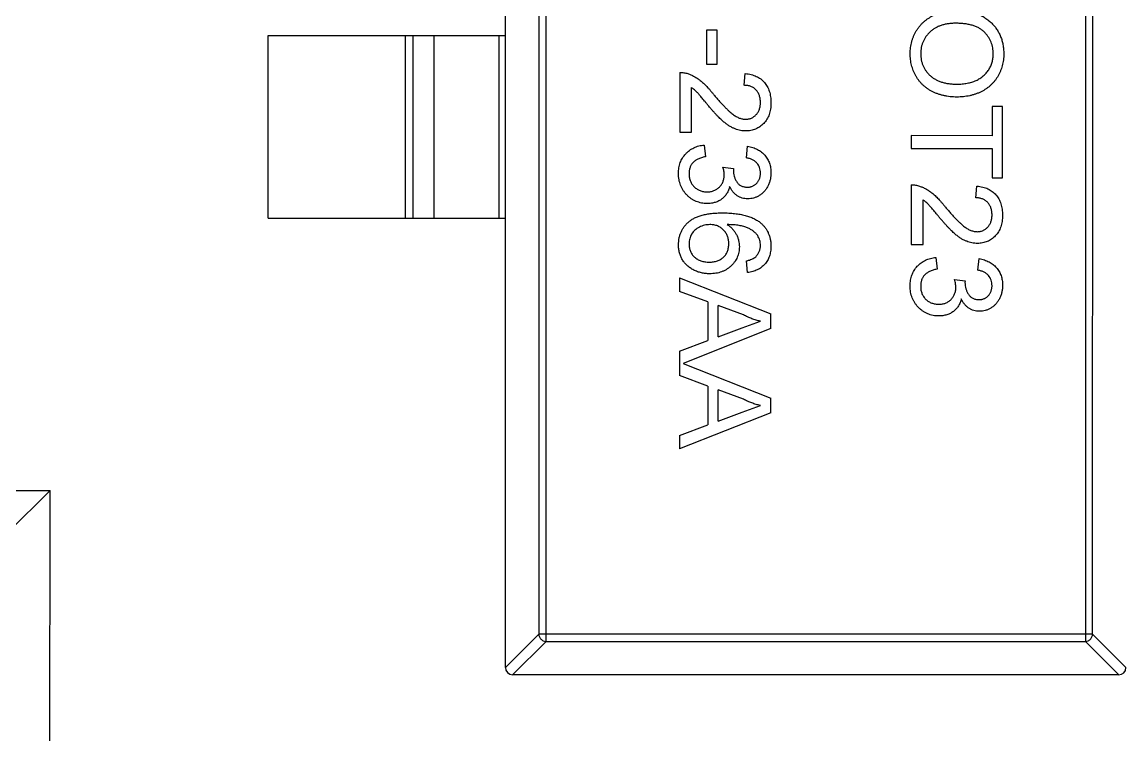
# Model space of a CAD drawing. Header units: millimetres. Extents: x 453.6 to 545.9, y 214.7 to 294.3.
# Drawn here: x 487.681 to 490.705, y 265.032 to 266.984 of the extents above; entities that cross this region are included whole.
import ezdxf

# ---------------------------------------------------------------- set-up
doc = ezdxf.new("R2010")
doc.units = ezdxf.units.MM
doc.header["$LTSCALE"] = 30.734
doc.layers.get('0').update_dxf_attribs({"linetype": 'CONTINUOUS'})

msp = doc.modelspace()

# ---------------------------------------------------------------- linework, layer by layer
at = {"linetype": 'Continuous'}
for p, q in [((489.0052, 265.2169), (489.0057, 268.1769)), ((489.1164, 265.2883), (489.1168, 268.1055)), ((490.5946, 268.1052), (490.5941, 265.2881)), ((489.0971, 268.0858), (489.0967, 265.308)), ((490.6138, 265.3078), (490.6143, 268.0855)), ((489.5565, 266.9612), (489.5564, 266.8683)), ((489.5853, 266.9612), (489.5565, 266.9612)), ((489.5853, 266.8683), (489.5853, 266.9612)), ((488.3554, 266.4471), (488.3555, 266.9471)), ((488.3555, 266.9471), (489.0055, 266.9469)), ((488.7316, 266.447), (488.7317, 266.947)), ((488.7515, 266.947), (488.7514, 266.447)), ((488.8095, 266.947), (488.8094, 266.447)), ((488.9877, 266.4469), (488.9877, 266.9469)), ((489.5564, 266.8683), (489.5853, 266.8683)), ((489.4827, 266.8459), (489.4827, 266.6824)), ((489.659, 266.8106), (489.6622, 266.8426)), ((489.5147, 266.6824), (489.5148, 266.8047)), ((490.3385, 266.7528), (490.3385, 266.6726)), ((490.3673, 266.7528), (490.3385, 266.7528)), ((490.3673, 266.5573), (490.3673, 266.7528)), ((489.4827, 266.6824), (489.5147, 266.6824)), ((489.55, 266.6471), (489.5532, 266.6151)), ((490.1173, 266.6727), (490.1173, 266.6374)), ((490.3385, 266.6726), (490.1173, 266.6727)), ((489.6654, 266.6119), (489.6686, 266.6439)), ((490.1173, 266.6374), (490.3385, 266.6374)), ((490.3385, 266.6374), (490.3384, 266.5573)), ((489.6013, 266.5865), (489.6301, 266.5832)), ((489.6301, 266.5832), (489.6298, 266.5786)), ((490.3384, 266.5573), (490.3673, 266.5573)), ((490.1173, 266.5381), (490.1173, 266.3746)), ((490.2936, 266.5028), (490.2968, 266.5348)), ((490.1493, 266.3746), (490.1493, 266.4969)), ((488.3554, 266.4471), (489.0054, 266.4469)), ((490.1173, 266.3746), (490.1493, 266.3746)), ((489.6685, 266.2978), (489.6653, 266.3298)), ((490.1846, 266.3393), (490.1878, 266.3073)), ((490.2999, 266.3041), (490.3031, 266.3361)), ((489.4826, 266.2839), (489.4826, 266.2465)), ((489.4826, 266.2839), (489.7326, 266.1846)), ((490.2358, 266.2787), (490.2647, 266.2754)), ((490.2647, 266.2754), (490.2643, 266.2708)), ((489.5595, 266.2181), (489.4826, 266.2465)), ((489.5595, 266.2181), (489.5595, 266.1115)), ((489.5884, 266.1221), (489.5884, 266.2074)), ((489.6576, 266.1818), (489.5884, 266.2074)), ((489.6541, 266.1464), (489.7038, 266.1647)), ((489.7326, 266.1449), (489.7326, 266.1846)), ((489.7326, 266.1449), (489.492, 266.0494)), ((489.5884, 266.1221), (489.6541, 266.1464)), ((489.4826, 266.0831), (489.5595, 266.1115)), ((489.4826, 266.0831), (489.4826, 266.0157)), ((489.492, 266.0494), (489.7326, 265.9539)), ((489.5595, 265.9873), (489.4826, 266.0157)), ((489.5595, 265.9873), (489.5595, 265.8807)), ((489.5883, 265.8913), (489.5883, 265.9767)), ((489.6575, 265.9511), (489.5883, 265.9767)), ((489.7326, 265.9141), (489.7326, 265.9539)), ((489.654, 265.9156), (489.7037, 265.934)), ((489.7326, 265.9141), (489.4825, 265.8149)), ((489.5883, 265.8913), (489.654, 265.9156)), ((489.4825, 265.8523), (489.5595, 265.8807)), ((489.4825, 265.8523), (489.4825, 265.8149)), ((486.0576, 265.702), (487.7576, 265.7017)), ((487.6421, 265.5863), (487.7576, 265.7017)), ((487.7571, 263.0017), (487.7576, 265.7017)), ((489.0052, 265.2166), (489.0967, 265.308)), ((489.1164, 265.2883), (489.0249, 265.1969)), ((490.6138, 265.3078), (489.0967, 265.308)), ((489.1164, 265.2883), (490.5941, 265.2881)), ((490.6855, 265.1967), (490.5941, 265.2881)), ((490.6138, 265.3078), (490.7052, 265.2163)), ((490.6852, 265.1967), (489.0252, 265.1969))]:
    msp.add_line(p, q, dxfattribs=at)
for centre, start, end in [((489.0252, 265.2169), 179.99, 269.99), ((490.6852, 265.2167), 269.99, 359.99)]:
    msp.add_arc(centre, 0.02, start, end, dxfattribs=at)
for points, knots in [([(490.1141, 266.897), (490.1142, 266.8999), (490.1143, 266.9056), (490.1151, 266.914), (490.1164, 266.9222), (490.1182, 266.9302), (490.1207, 266.9379), (490.1236, 266.9454), (490.127, 266.9527), (490.1309, 266.9597), (490.1353, 266.9663), (490.1402, 266.9726), (490.1454, 266.9785), (490.151, 266.9839), (490.1569, 266.989), (490.1633, 266.9935), (490.1701, 266.9977), (490.1772, 267.0015), (490.1845, 267.0048), (490.192, 267.0077), (490.1996, 267.0101), (490.2073, 267.0121), (490.2151, 267.0137), (490.223, 267.0148), (490.231, 267.0155), (490.2364, 267.0156), (490.2391, 267.0156)], [0, 0, 0, 0, 0.044697, 0.088534, 0.131409, 0.173814, 0.215715, 0.257247, 0.298848, 0.340604, 0.382029, 0.42297, 0.463632, 0.504048, 0.544591, 0.584964, 0.626265, 0.667979, 0.709943, 0.751382, 0.792619, 0.833948, 0.875008, 0.916446, 0.957907, 1, 1, 1, 1]), ([(490.2391, 267.0156), (490.2441, 267.0155), (490.2538, 267.0154), (490.2681, 267.0138), (490.2814, 267.0112), (490.294, 267.0075), (490.3057, 267.0029), (490.3166, 266.9972), (490.3266, 266.9904), (490.3358, 266.9826), (490.3439, 266.974), (490.3511, 266.9648), (490.3571, 266.955), (490.3621, 266.9445), (490.3659, 266.9334), (490.3685, 266.9218), (490.3703, 266.9095), (490.3705, 266.9011), (490.3705, 266.8969)], [0, 0, 0, 0, 0.075226, 0.146575, 0.2145, 0.27953, 0.342403, 0.403496, 0.463762, 0.523864, 0.583252, 0.641302, 0.698898, 0.756295, 0.814628, 0.874325, 0.935783, 1, 1, 1, 1]), ([(490.2387, 266.9804), (490.235, 266.9803), (490.228, 266.9802), (490.2177, 266.979), (490.2081, 266.9772), (490.1989, 266.9746), (490.1904, 266.9713), (490.1825, 266.9672), (490.1752, 266.9624), (490.1685, 266.9568), (490.1625, 266.9507), (490.1573, 266.9442), (490.1529, 266.9373), (490.1493, 266.93), (490.1464, 266.9223), (490.1444, 266.9143), (490.1432, 266.9059), (490.1431, 266.9001), (490.143, 266.8972)], [0, 0, 0, 0, 0.075964, 0.148125, 0.217201, 0.2833, 0.347202, 0.4093, 0.470426, 0.531588, 0.591739, 0.650258, 0.707303, 0.764208, 0.821148, 0.879119, 0.938423, 1, 1, 1, 1]), ([(490.3417, 266.8967), (490.3416, 266.8995), (490.3415, 266.905), (490.3403, 266.9132), (490.3385, 266.921), (490.3359, 266.9286), (490.3326, 266.9359), (490.3284, 266.9428), (490.3236, 266.9495), (490.318, 266.9558), (490.3116, 266.9617), (490.3041, 266.9667), (490.2956, 266.9709), (490.2861, 266.9744), (490.2756, 266.9771), (490.2642, 266.979), (490.2517, 266.9801), (490.2431, 266.9803), (490.2387, 266.9804)], [0, 0, 0, 0, 0.055943, 0.110382, 0.164048, 0.216759, 0.269601, 0.323009, 0.377581, 0.433449, 0.490922, 0.550625, 0.613117, 0.679861, 0.751358, 0.828261, 0.910795, 1, 1, 1, 1]), ([(490.2419, 266.7784), (490.2388, 266.7785), (490.2327, 266.7786), (490.2236, 266.7793), (490.2148, 266.7805), (490.2062, 266.7821), (490.1979, 266.7843), (490.1898, 266.7869), (490.182, 266.79), (490.1745, 266.7936), (490.1673, 266.7976), (490.1605, 266.802), (490.1542, 266.8068), (490.1483, 266.812), (490.1428, 266.8176), (490.1379, 266.8236), (490.1333, 266.83), (490.1293, 266.8368), (490.1258, 266.8438), (490.1227, 266.851), (490.12, 266.8584), (490.1178, 266.8658), (490.1162, 266.8734), (490.115, 266.8812), (490.1143, 266.8891), (490.1142, 266.8944), (490.1141, 266.897)], [0, 0, 0, 0, 0.04756, 0.093962, 0.139112, 0.183626, 0.227457, 0.270703, 0.313611, 0.35626, 0.398366, 0.439557, 0.480045, 0.519888, 0.559658, 0.599421, 0.639208, 0.679668, 0.72002, 0.759859, 0.79956, 0.839199, 0.878956, 0.918794, 0.959083, 1, 1, 1, 1]), ([(490.143, 266.8972), (490.1431, 266.8942), (490.1432, 266.8884), (490.1444, 266.8798), (490.1465, 266.8717), (490.1493, 266.8639), (490.153, 266.8566), (490.1574, 266.8497), (490.1627, 266.8432), (490.1687, 266.8371), (490.1756, 266.8316), (490.1831, 266.8267), (490.1913, 266.8228), (490.2001, 266.8193), (490.2097, 266.8168), (490.22, 266.815), (490.2309, 266.8139), (490.2383, 266.8138), (490.2422, 266.8137)], [0, 0, 0, 0, 0.061055, 0.119545, 0.176806, 0.232956, 0.288583, 0.344667, 0.401662, 0.46054, 0.520477, 0.581213, 0.643431, 0.707961, 0.775371, 0.846414, 0.921152, 1, 1, 1, 1]), ([(490.3705, 266.8969), (490.3705, 266.894), (490.3704, 266.8884), (490.3697, 266.8801), (490.3683, 266.8721), (490.3665, 266.8642), (490.3642, 266.8566), (490.3614, 266.8491), (490.358, 266.8419), (490.3542, 266.8349), (490.3499, 266.8282), (490.3452, 266.8219), (490.34, 266.8161), (490.3346, 266.8105), (490.3286, 266.8055), (490.3223, 266.8008), (490.3155, 266.7966), (490.3084, 266.7928), (490.301, 266.7894), (490.2932, 266.7865), (490.2853, 266.784), (490.2771, 266.7819), (490.2686, 266.7804), (490.2599, 266.7792), (490.251, 266.7786), (490.245, 266.7785), (490.2419, 266.7784)], [0, 0, 0, 0, 0.043099, 0.085587, 0.126908, 0.167967, 0.20845, 0.249025, 0.289281, 0.33001, 0.370598, 0.410466, 0.450033, 0.489688, 0.529116, 0.569037, 0.609703, 0.650759, 0.692509, 0.734219, 0.776707, 0.819552, 0.863351, 0.907839, 0.953334, 1, 1, 1, 1]), ([(490.2422, 266.8137), (490.2447, 266.8137), (490.2495, 266.8138), (490.2566, 266.8143), (490.2636, 266.815), (490.2703, 266.8161), (490.2767, 266.8176), (490.2829, 266.8193), (490.2889, 266.8213), (490.2946, 266.8237), (490.3001, 266.8263), (490.3052, 266.8293), (490.31, 266.8325), (490.3146, 266.836), (490.3187, 266.8399), (490.3226, 266.844), (490.3261, 266.8485), (490.3294, 266.8531), (490.3323, 266.858), (490.3348, 266.8631), (490.337, 266.8683), (490.3387, 266.8737), (490.34, 266.8792), (490.341, 266.8849), (490.3416, 266.8907), (490.3417, 266.8947), (490.3417, 266.8967)], [0, 0, 0, 0, 0.050852, 0.099752, 0.147438, 0.194086, 0.239171, 0.28334, 0.326577, 0.368936, 0.410572, 0.451051, 0.490877, 0.530044, 0.568937, 0.607578, 0.64642, 0.685679, 0.724799, 0.763513, 0.802173, 0.84074, 0.879649, 0.919071, 0.959098, 1, 1, 1, 1]), ([(489.4827, 266.8459), (489.4846, 266.8459), (489.4884, 266.8459), (489.4941, 266.8452), (489.4996, 266.8442), (489.5032, 266.8431), (489.505, 266.8425)], [0, 0, 0, 0, 0.252643, 0.50444, 0.750407, 1, 1, 1, 1]), ([(489.505, 266.8425), (489.5079, 266.8415), (489.5138, 266.8393), (489.5225, 266.8349), (489.531, 266.8298), (489.538, 266.8248), (489.5435, 266.8202), (489.5479, 266.8163), (489.5523, 266.8121), (489.5569, 266.8074), (489.5616, 266.8023), (489.5664, 266.7969), (489.5713, 266.791), (489.5745, 266.787), (489.5762, 266.7849)], [0, 0, 0, 0, 0.100388, 0.204407, 0.310686, 0.422157, 0.480685, 0.543238, 0.6095, 0.679555, 0.753841, 0.831641, 0.913813, 1, 1, 1, 1]), ([(489.6622, 266.8426), (489.665, 266.8423), (489.6704, 266.8417), (489.6783, 266.8401), (489.6856, 266.8378), (489.6925, 266.8352), (489.6988, 266.8318), (489.7047, 266.828), (489.7099, 266.8236), (489.7148, 266.8187), (489.719, 266.8132), (489.7227, 266.8073), (489.7258, 266.8009), (489.7283, 266.7941), (489.7303, 266.7868), (489.7317, 266.7791), (489.7325, 266.7709), (489.7326, 266.7654), (489.7327, 266.7625)], [0, 0, 0, 0, 0.070675, 0.137493, 0.201473, 0.262869, 0.32255, 0.380737, 0.43822, 0.495487, 0.553484, 0.611346, 0.670644, 0.731587, 0.794183, 0.859445, 0.928208, 1, 1, 1, 1]), ([(489.5611, 266.755), (489.5593, 266.7572), (489.5559, 266.7613), (489.551, 266.7673), (489.5465, 266.7726), (489.5425, 266.7774), (489.5389, 266.7816), (489.5359, 266.7852), (489.5332, 266.7882), (489.5291, 266.7927), (489.5232, 266.7984), (489.5175, 266.8027), (489.5148, 266.8047)], [0, 0, 0, 0, 0.1242, 0.23683, 0.339495, 0.431254, 0.511455, 0.581223, 0.640495, 0.688308, 0.850333, 1, 1, 1, 1]), ([(489.7039, 266.7632), (489.7038, 266.7649), (489.7037, 266.7683), (489.7032, 266.7733), (489.7023, 266.778), (489.701, 266.7825), (489.6993, 266.7867), (489.6972, 266.7906), (489.6948, 266.7943), (489.692, 266.7976), (489.6889, 266.8006), (489.6855, 266.8033), (489.6818, 266.8055), (489.6778, 266.8073), (489.6735, 266.8088), (489.6689, 266.8098), (489.664, 266.8104), (489.6607, 266.8105), (489.659, 266.8106)], [0, 0, 0, 0, 0.070696, 0.138358, 0.20337, 0.2657, 0.327256, 0.386512, 0.445858, 0.505173, 0.56378, 0.622343, 0.680824, 0.739795, 0.800801, 0.864239, 0.930631, 1, 1, 1, 1]), ([(489.5762, 266.7849), (489.5789, 266.7816), (489.5841, 266.7754), (489.5919, 266.7667), (489.599, 266.7587), (489.6058, 266.7516), (489.6121, 266.7453), (489.6178, 266.7399), (489.6231, 266.7352), (489.628, 266.7313), (489.6326, 266.728), (489.6371, 266.7252), (489.6416, 266.7229), (489.646, 266.721), (489.6504, 266.7195), (489.6548, 266.7184), (489.6591, 266.7177), (489.662, 266.7177), (489.6634, 266.7176)], [0, 0, 0, 0, 0.11141, 0.214526, 0.309417, 0.396087, 0.474284, 0.544374, 0.60642, 0.660582, 0.709794, 0.756451, 0.800767, 0.843168, 0.884295, 0.923885, 0.962359, 1, 1, 1, 1]), ([(489.6637, 266.6856), (489.6612, 266.6857), (489.6563, 266.6858), (489.6489, 266.6869), (489.6415, 266.6887), (489.6342, 266.6912), (489.6268, 266.6945), (489.6193, 266.6987), (489.6116, 266.7039), (489.6051, 266.709), (489.5996, 266.7137), (489.5951, 266.7178), (489.5904, 266.7226), (489.5851, 266.7279), (489.5796, 266.7338), (489.5737, 266.7403), (489.5675, 266.7475), (489.5633, 266.7524), (489.5611, 266.755)], [0, 0, 0, 0, 0.057945, 0.116018, 0.174826, 0.234683, 0.296827, 0.364061, 0.436192, 0.51426, 0.556976, 0.604856, 0.657675, 0.715751, 0.77884, 0.847501, 0.921228, 1, 1, 1, 1]), ([(489.6634, 266.7176), (489.6648, 266.7177), (489.6675, 266.7177), (489.6716, 266.7184), (489.6755, 266.7193), (489.6791, 266.7207), (489.6827, 266.7225), (489.686, 266.7247), (489.6892, 266.7273), (489.6922, 266.7302), (489.695, 266.7334), (489.6973, 266.737), (489.6994, 266.7408), (489.701, 266.7448), (489.7023, 266.7491), (489.7032, 266.7536), (489.7037, 266.7583), (489.7038, 266.7615), (489.7039, 266.7632)], [0, 0, 0, 0, 0.061762, 0.121174, 0.179421, 0.236843, 0.294322, 0.353191, 0.412721, 0.474522, 0.537057, 0.599591, 0.662367, 0.725246, 0.790316, 0.857724, 0.927232, 1, 1, 1, 1]), ([(489.7327, 266.7625), (489.7327, 266.7596), (489.7326, 266.754), (489.7316, 266.7458), (489.73, 266.738), (489.7279, 266.7307), (489.7251, 266.7239), (489.7216, 266.7175), (489.7176, 266.7116), (489.713, 266.7063), (489.7079, 266.7014), (489.7025, 266.6972), (489.6967, 266.6936), (489.6907, 266.6906), (489.6844, 266.6884), (489.6777, 266.6868), (489.6708, 266.6857), (489.6661, 266.6856), (489.6637, 266.6856)], [0, 0, 0, 0, 0.074712, 0.145539, 0.213339, 0.278615, 0.342094, 0.40389, 0.465063, 0.526577, 0.587328, 0.64638, 0.704345, 0.761672, 0.819418, 0.878039, 0.937796, 1, 1, 1, 1]), ([(489.4795, 266.5694), (489.4795, 266.572), (489.4796, 266.5772), (489.4806, 266.5847), (489.4821, 266.592), (489.4843, 266.5989), (489.487, 266.6054), (489.4905, 266.6116), (489.4944, 266.6175), (489.499, 266.6229), (489.5041, 266.628), (489.5096, 266.6325), (489.5155, 266.6363), (489.5216, 266.6397), (489.5282, 266.6425), (489.5352, 266.6446), (489.5424, 266.6462), (489.5474, 266.6468), (489.55, 266.6471)], [0, 0, 0, 0, 0.067794, 0.133464, 0.196934, 0.258481, 0.319787, 0.380431, 0.44099, 0.502867, 0.564806, 0.625526, 0.685604, 0.746041, 0.807347, 0.869717, 0.93379, 1, 1, 1, 1]), ([(489.6686, 266.6439), (489.6711, 266.6434), (489.6759, 266.6424), (489.6829, 266.6404), (489.6895, 266.638), (489.6957, 266.635), (489.7014, 266.6318), (489.7067, 266.628), (489.7116, 266.6238), (489.716, 266.6191), (489.7199, 266.6141), (489.7233, 266.6088), (489.7262, 266.6032), (489.7286, 266.5973), (489.7305, 266.5911), (489.7317, 266.5846), (489.7326, 266.5778), (489.7326, 266.5731), (489.7327, 266.5708)], [0, 0, 0, 0, 0.071036, 0.139343, 0.204958, 0.268332, 0.330129, 0.390664, 0.450861, 0.510587, 0.570374, 0.629455, 0.687994, 0.747581, 0.807839, 0.870034, 0.93381, 1, 1, 1, 1]), ([(489.5532, 266.6151), (489.5513, 266.6147), (489.5475, 266.6138), (489.5422, 266.6122), (489.5372, 266.6106), (489.5328, 266.6085), (489.5286, 266.6065), (489.525, 266.6041), (489.5217, 266.6015), (489.5188, 266.5988), (489.5163, 266.5957), (489.5142, 266.5925), (489.5123, 266.5891), (489.5109, 266.5853), (489.5097, 266.5814), (489.5089, 266.5772), (489.5084, 266.5728), (489.5083, 266.5698), (489.5083, 266.5682)], [0, 0, 0, 0, 0.082566, 0.15976, 0.233155, 0.301356, 0.365752, 0.426437, 0.484185, 0.539549, 0.593156, 0.647048, 0.701446, 0.757, 0.81384, 0.873058, 0.934963, 1, 1, 1, 1]), ([(489.6047, 266.5658), (489.6046, 266.5673), (489.6045, 266.5704), (489.6038, 266.5753), (489.6028, 266.5808), (489.6018, 266.5846), (489.6013, 266.5865)], [0, 0, 0, 0, 0.209403, 0.444401, 0.708272, 1, 1, 1, 1]), ([(489.7038, 266.5698), (489.7037, 266.5725), (489.7035, 266.5777), (489.7017, 266.5851), (489.6986, 266.5918), (489.6951, 266.5968), (489.6917, 266.6003), (489.6888, 266.6027), (489.6856, 266.6049), (489.6822, 266.6068), (489.6784, 266.6084), (489.6743, 266.6099), (489.67, 266.611), (489.6669, 266.6116), (489.6654, 266.6119)], [0, 0, 0, 0, 0.127797, 0.246795, 0.362284, 0.477652, 0.536237, 0.59559, 0.656344, 0.719085, 0.784349, 0.852876, 0.924551, 1, 1, 1, 1]), ([(489.5579, 266.4869), (489.5552, 266.4869), (489.5499, 266.4871), (489.5421, 266.4882), (489.5347, 266.4901), (489.5275, 266.4926), (489.5207, 266.4959), (489.5142, 266.5), (489.508, 266.5048), (489.5021, 266.5102), (489.4968, 266.5162), (489.4922, 266.5226), (489.4882, 266.5295), (489.485, 266.5367), (489.4825, 266.5443), (489.4807, 266.5523), (489.4797, 266.5607), (489.4795, 266.5665), (489.4795, 266.5694)], [0, 0, 0, 0, 0.063503, 0.124805, 0.18492, 0.244376, 0.303775, 0.364133, 0.425376, 0.488388, 0.551743, 0.61386, 0.67564, 0.737737, 0.800417, 0.864658, 0.930985, 1, 1, 1, 1]), ([(489.5083, 266.5682), (489.5083, 266.5664), (489.5084, 266.5628), (489.5091, 266.5577), (489.5102, 266.5527), (489.5118, 266.5481), (489.5138, 266.5437), (489.5163, 266.5397), (489.5192, 266.5358), (489.5226, 266.5324), (489.5263, 266.5292), (489.5302, 266.5264), (489.5343, 266.5241), (489.5386, 266.5222), (489.5432, 266.5208), (489.548, 266.5197), (489.553, 266.519), (489.5564, 266.519), (489.5581, 266.5189)], [0, 0, 0, 0, 0.069461, 0.135658, 0.19962, 0.261651, 0.322053, 0.38234, 0.443223, 0.50493, 0.56682, 0.6276, 0.687476, 0.747351, 0.808174, 0.870133, 0.933721, 1, 1, 1, 1]), ([(489.5581, 266.5189), (489.5598, 266.519), (489.563, 266.519), (489.5678, 266.5197), (489.5723, 266.5207), (489.5766, 266.5222), (489.5807, 266.524), (489.5845, 266.5263), (489.5882, 266.529), (489.5915, 266.5321), (489.5946, 266.5355), (489.5973, 266.5392), (489.5996, 266.543), (489.6014, 266.5472), (489.6029, 266.5515), (489.6039, 266.5561), (489.6046, 266.5609), (489.6046, 266.5641), (489.6047, 266.5658)], [0, 0, 0, 0, 0.067051, 0.13118, 0.193722, 0.254499, 0.314763, 0.375117, 0.436023, 0.498297, 0.560571, 0.621619, 0.681973, 0.742853, 0.804272, 0.867473, 0.932273, 1, 1, 1, 1]), ([(489.6298, 266.5786), (489.6299, 266.5757), (489.6301, 266.5699), (489.6319, 266.5615), (489.6348, 266.5535), (489.6383, 266.5473), (489.6415, 266.5427), (489.6444, 266.5398), (489.6475, 266.5372), (489.6511, 266.5353), (489.6549, 266.5336), (489.659, 266.5326), (489.6634, 266.5318), (489.6665, 266.5318), (489.6681, 266.5317)], [0, 0, 0, 0, 0.129789, 0.254605, 0.378435, 0.50292, 0.565018, 0.624848, 0.683448, 0.742765, 0.802757, 0.86522, 0.930779, 1, 1, 1, 1]), ([(489.6681, 266.5317), (489.6693, 266.5318), (489.6718, 266.5318), (489.6755, 266.5323), (489.6789, 266.5332), (489.6822, 266.5343), (489.6853, 266.5358), (489.6883, 266.5377), (489.6911, 266.5399), (489.6937, 266.5424), (489.6961, 266.5451), (489.6981, 266.5481), (489.7, 266.5512), (489.7013, 266.5546), (489.7024, 266.5581), (489.7032, 266.5618), (489.7038, 266.5657), (489.7038, 266.5684), (489.7038, 266.5698)], [0, 0, 0, 0, 0.065093, 0.127304, 0.188122, 0.247131, 0.306077, 0.365678, 0.426103, 0.487841, 0.550317, 0.611805, 0.672737, 0.734883, 0.79768, 0.862475, 0.929775, 1, 1, 1, 1]), ([(489.7327, 266.5708), (489.7326, 266.5675), (489.7324, 266.5611), (489.7307, 266.5517), (489.728, 266.5427), (489.7242, 266.5342), (489.7196, 266.5263), (489.7141, 266.5193), (489.7078, 266.5133), (489.7007, 266.5084), (489.6932, 266.5046), (489.6854, 266.5017), (489.6773, 266.5), (489.6719, 266.4998), (489.6691, 266.4997)], [0, 0, 0, 0, 0.092054, 0.181008, 0.26913, 0.357137, 0.443549, 0.526433, 0.607453, 0.688385, 0.767854, 0.845531, 0.922529, 1, 1, 1, 1]), ([(489.6195, 266.5338), (489.6191, 266.532), (489.6182, 266.5285), (489.6164, 266.5234), (489.6142, 266.5187), (489.6118, 266.5142), (489.6089, 266.51), (489.6057, 266.5061), (489.6021, 266.5026), (489.5983, 266.4993), (489.5941, 266.4964), (489.5897, 266.4939), (489.585, 266.4917), (489.5801, 266.4899), (489.5749, 266.4886), (489.5694, 266.4876), (489.5637, 266.487), (489.5598, 266.4869), (489.5579, 266.4869)], [0, 0, 0, 0, 0.065828, 0.128938, 0.190858, 0.251186, 0.310974, 0.37005, 0.429672, 0.489507, 0.549975, 0.610075, 0.670915, 0.732909, 0.796711, 0.861825, 0.929892, 1, 1, 1, 1]), ([(489.6691, 266.4997), (489.6665, 266.4998), (489.6614, 266.5), (489.6539, 266.5016), (489.6468, 266.5044), (489.6401, 266.5082), (489.6339, 266.513), (489.6283, 266.519), (489.6234, 266.5259), (489.6208, 266.5311), (489.6195, 266.5338)], [0, 0, 0, 0, 0.121951, 0.240787, 0.35855, 0.479066, 0.601519, 0.727551, 0.859932, 1, 1, 1, 1]), ([(490.1173, 266.5381), (490.1192, 266.5381), (490.123, 266.5381), (490.1286, 266.5374), (490.1342, 266.5364), (490.1377, 266.5353), (490.1395, 266.5347)], [0, 0, 0, 0, 0.252643, 0.50444, 0.750407, 1, 1, 1, 1]), ([(490.1395, 266.5347), (490.1424, 266.5336), (490.1484, 266.5315), (490.157, 266.5271), (490.1656, 266.522), (490.1725, 266.517), (490.1781, 266.5124), (490.1824, 266.5085), (490.1869, 266.5042), (490.1915, 266.4996), (490.1961, 266.4945), (490.201, 266.4891), (490.2059, 266.4832), (490.2091, 266.4792), (490.2108, 266.4771)], [0, 0, 0, 0, 0.100388, 0.204407, 0.310686, 0.422157, 0.480685, 0.543238, 0.6095, 0.679555, 0.753841, 0.831641, 0.913813, 1, 1, 1, 1]), ([(490.2968, 266.5348), (490.2996, 266.5345), (490.305, 266.5339), (490.3129, 266.5323), (490.3202, 266.53), (490.3271, 266.5274), (490.3334, 266.524), (490.3393, 266.5202), (490.3445, 266.5158), (490.3493, 266.5108), (490.3535, 266.5054), (490.3572, 266.4995), (490.3603, 266.4931), (490.3629, 266.4863), (490.3648, 266.479), (490.3662, 266.4713), (490.3671, 266.4631), (490.3672, 266.4575), (490.3673, 266.4547)], [0, 0, 0, 0, 0.070675, 0.137493, 0.201473, 0.262869, 0.32255, 0.380737, 0.43822, 0.495487, 0.553484, 0.611346, 0.670644, 0.731587, 0.794183, 0.859445, 0.928208, 1, 1, 1, 1]), ([(490.1957, 266.4472), (490.1939, 266.4494), (490.1905, 266.4535), (490.1856, 266.4595), (490.1811, 266.4648), (490.1771, 266.4696), (490.1735, 266.4738), (490.1704, 266.4774), (490.1677, 266.4804), (490.1636, 266.4849), (490.1578, 266.4906), (490.1521, 266.4949), (490.1493, 266.4969)], [0, 0, 0, 0, 0.1242, 0.23683, 0.339495, 0.431254, 0.511455, 0.581223, 0.640495, 0.688308, 0.850333, 1, 1, 1, 1]), ([(490.3384, 266.4554), (490.3384, 266.4571), (490.3383, 266.4605), (490.3377, 266.4655), (490.3369, 266.4702), (490.3355, 266.4747), (490.3339, 266.4789), (490.3318, 266.4828), (490.3294, 266.4865), (490.3266, 266.4898), (490.3235, 266.4928), (490.3201, 266.4955), (490.3163, 266.4977), (490.3123, 266.4995), (490.308, 266.501), (490.3035, 266.502), (490.2986, 266.5026), (490.2953, 266.5027), (490.2936, 266.5028)], [0, 0, 0, 0, 0.070696, 0.138358, 0.20337, 0.2657, 0.327256, 0.386512, 0.445858, 0.505173, 0.56378, 0.622343, 0.680824, 0.739795, 0.800801, 0.864239, 0.930631, 1, 1, 1, 1]), ([(490.2108, 266.4771), (490.2135, 266.4738), (490.2187, 266.4676), (490.2264, 266.4589), (490.2336, 266.4509), (490.2404, 266.4438), (490.2466, 266.4375), (490.2524, 266.4321), (490.2576, 266.4274), (490.2625, 266.4235), (490.2671, 266.4202), (490.2716, 266.4174), (490.2761, 266.4151), (490.2806, 266.4132), (490.285, 266.4117), (490.2893, 266.4106), (490.2937, 266.4099), (490.2965, 266.4099), (490.2979, 266.4098)], [0, 0, 0, 0, 0.11141, 0.214526, 0.309417, 0.396087, 0.474284, 0.544374, 0.60642, 0.660582, 0.709794, 0.756451, 0.800767, 0.843168, 0.884295, 0.923885, 0.962359, 1, 1, 1, 1]), ([(489.4794, 266.3736), (489.4795, 266.3768), (489.4797, 266.383), (489.481, 266.392), (489.4832, 266.4007), (489.4863, 266.4088), (489.4902, 266.4166), (489.4951, 266.4239), (489.5008, 266.4307), (489.5074, 266.437), (489.515, 266.4428), (489.5238, 266.4477), (489.5337, 266.452), (489.5447, 266.4554), (489.5569, 266.458), (489.5702, 266.4599), (489.5846, 266.461), (489.5945, 266.4612), (489.5997, 266.4612)], [0, 0, 0, 0, 0.056157, 0.110133, 0.162537, 0.213912, 0.265146, 0.31651, 0.369179, 0.423123, 0.479276, 0.538691, 0.601978, 0.670125, 0.74365, 0.82281, 0.908261, 1, 1, 1, 1]), ([(489.5997, 266.4612), (489.6026, 266.4612), (489.6084, 266.4612), (489.617, 266.4608), (489.6252, 266.4603), (489.6331, 266.4596), (489.6407, 266.4586), (489.648, 266.4574), (489.655, 266.4561), (489.6617, 266.4545), (489.6681, 266.4527), (489.6742, 266.4506), (489.68, 266.4484), (489.6854, 266.446), (489.6906, 266.4433), (489.6955, 266.4404), (489.7, 266.4374), (489.7028, 266.4351), (489.7043, 266.434)], [0, 0, 0, 0, 0.080034, 0.157854, 0.232564, 0.304731, 0.374384, 0.441663, 0.506048, 0.568692, 0.628715, 0.687238, 0.743227, 0.797567, 0.850239, 0.901629, 0.951067, 1, 1, 1, 1]), ([(490.2982, 266.3778), (490.2958, 266.3779), (490.2908, 266.378), (490.2834, 266.3791), (490.2761, 266.3809), (490.2688, 266.3834), (490.2614, 266.3867), (490.2539, 266.3909), (490.2462, 266.3961), (490.2397, 266.4012), (490.2342, 266.4059), (490.2297, 266.41), (490.2249, 266.4148), (490.2197, 266.4201), (490.2142, 266.426), (490.2083, 266.4325), (490.2021, 266.4397), (490.1979, 266.4446), (490.1957, 266.4472)], [0, 0, 0, 0, 0.057945, 0.116018, 0.174826, 0.234683, 0.296827, 0.364061, 0.436192, 0.51426, 0.556976, 0.604856, 0.657675, 0.715751, 0.77884, 0.847501, 0.921228, 1, 1, 1, 1]), ([(490.2979, 266.4098), (490.2994, 266.4099), (490.3021, 266.4099), (490.3061, 266.4106), (490.31, 266.4115), (490.3137, 266.4129), (490.3173, 266.4147), (490.3206, 266.4169), (490.3238, 266.4195), (490.3267, 266.4224), (490.3295, 266.4256), (490.3318, 266.4292), (490.3339, 266.433), (490.3356, 266.437), (490.3368, 266.4413), (490.3377, 266.4458), (490.3383, 266.4505), (490.3384, 266.4537), (490.3384, 266.4554)], [0, 0, 0, 0, 0.061762, 0.121174, 0.179421, 0.236843, 0.294322, 0.353191, 0.412721, 0.474522, 0.537057, 0.599591, 0.662367, 0.725246, 0.790316, 0.857724, 0.927232, 1, 1, 1, 1]), ([(490.3673, 266.4547), (490.3672, 266.4518), (490.3671, 266.4462), (490.3661, 266.438), (490.3646, 266.4302), (490.3624, 266.4229), (490.3596, 266.4161), (490.3562, 266.4097), (490.3522, 266.4038), (490.3475, 266.3984), (490.3424, 266.3936), (490.337, 266.3894), (490.3313, 266.3858), (490.3253, 266.3828), (490.3189, 266.3806), (490.3123, 266.379), (490.3054, 266.3779), (490.3007, 266.3778), (490.2982, 266.3778)], [0, 0, 0, 0, 0.074712, 0.145539, 0.213339, 0.278615, 0.342094, 0.40389, 0.465063, 0.526577, 0.587328, 0.64638, 0.704345, 0.761672, 0.819418, 0.878039, 0.937796, 1, 1, 1, 1]), ([(489.5656, 266.4292), (489.5631, 266.4291), (489.5581, 266.4289), (489.5507, 266.4276), (489.5435, 266.4254), (489.5365, 266.4223), (489.5301, 266.4186), (489.5243, 266.4141), (489.5194, 266.4091), (489.5153, 266.4035), (489.5122, 266.3973), (489.5099, 266.3906), (489.5085, 266.3835), (489.5084, 266.3786), (489.5083, 266.3761)], [0, 0, 0, 0, 0.086177, 0.171222, 0.257573, 0.34515, 0.431508, 0.513644, 0.593539, 0.672806, 0.752058, 0.831493, 0.913823, 1, 1, 1, 1]), ([(489.6173, 266.3773), (489.6172, 266.3791), (489.6172, 266.3826), (489.6164, 266.3877), (489.6153, 266.3926), (489.6138, 266.3974), (489.6118, 266.4019), (489.6093, 266.4062), (489.6064, 266.4103), (489.6031, 266.4142), (489.5994, 266.4177), (489.5954, 266.4208), (489.5911, 266.4233), (489.5866, 266.4256), (489.5817, 266.4272), (489.5766, 266.4283), (489.5712, 266.429), (489.5675, 266.4291), (489.5656, 266.4292)], [0, 0, 0, 0, 0.064812, 0.127718, 0.189086, 0.249562, 0.309738, 0.370215, 0.431085, 0.493911, 0.55657, 0.617553, 0.678119, 0.739063, 0.801665, 0.864956, 0.93089, 1, 1, 1, 1]), ([(489.6132, 266.4292), (489.6158, 266.4273), (489.621, 266.4236), (489.6278, 266.4171), (489.6335, 266.4099), (489.6381, 266.4022), (489.6417, 266.3941), (489.6442, 266.3857), (489.6458, 266.3771), (489.646, 266.3713), (489.6461, 266.3684)], [0, 0, 0, 0, 0.13549, 0.265229, 0.390778, 0.51542, 0.638317, 0.759642, 0.878902, 1, 1, 1, 1]), ([(489.6964, 266.3993), (489.6947, 266.4014), (489.6911, 266.4057), (489.6845, 266.4113), (489.6769, 266.4163), (489.6698, 266.42), (489.6634, 266.4226), (489.6579, 266.4243), (489.6518, 266.4257), (489.6452, 266.4269), (489.638, 266.4278), (489.6302, 266.4286), (489.6219, 266.429), (489.6161, 266.4291), (489.6132, 266.4292)], [0, 0, 0, 0, 0.088609, 0.181893, 0.280787, 0.38702, 0.444107, 0.506454, 0.574396, 0.647656, 0.726426, 0.811458, 0.90278, 1, 1, 1, 1]), ([(489.7043, 266.434), (489.7065, 266.432), (489.711, 266.428), (489.7168, 266.4212), (489.7217, 266.4139), (489.7257, 266.4061), (489.7288, 266.3978), (489.7311, 266.3889), (489.7324, 266.3796), (489.7325, 266.3732), (489.7326, 266.3699)], [0, 0, 0, 0, 0.125625, 0.247619, 0.368528, 0.488104, 0.609878, 0.735382, 0.864448, 1, 1, 1, 1]), ([(489.565, 266.2946), (489.5611, 266.2947), (489.5535, 266.295), (489.5422, 266.2969), (489.5314, 266.3001), (489.5228, 266.3039), (489.5163, 266.3074), (489.5117, 266.3104), (489.5074, 266.3136), (489.5033, 266.3169), (489.4996, 266.3206), (489.4961, 266.3245), (489.493, 266.3286), (489.4901, 266.333), (489.4876, 266.3375), (489.4854, 266.3422), (489.4836, 266.3471), (489.4821, 266.3521), (489.4809, 266.3573), (489.48, 266.3626), (489.4795, 266.368), (489.4795, 266.3717), (489.4794, 266.3736)], [0, 0, 0, 0, 0.088899, 0.17544, 0.261633, 0.34801, 0.390819, 0.432814, 0.473776, 0.514166, 0.554107, 0.594121, 0.63362, 0.673585, 0.71348, 0.75336, 0.792891, 0.833007, 0.873643, 0.914893, 0.95695, 1, 1, 1, 1]), ([(489.5083, 266.3761), (489.5083, 266.3743), (489.5084, 266.3708), (489.5092, 266.3657), (489.5103, 266.3608), (489.5119, 266.3562), (489.5141, 266.3518), (489.5166, 266.3477), (489.5197, 266.3439), (489.5232, 266.3403), (489.5271, 266.3371), (489.5314, 266.3343), (489.536, 266.3319), (489.541, 266.33), (489.5462, 266.3285), (489.5518, 266.3274), (489.5578, 266.3267), (489.5619, 266.3267), (489.564, 266.3266)], [0, 0, 0, 0, 0.063965, 0.124854, 0.184383, 0.242748, 0.2999, 0.357059, 0.415719, 0.475258, 0.535508, 0.596291, 0.657728, 0.721052, 0.786261, 0.853834, 0.925318, 1, 1, 1, 1]), ([(489.564, 266.3266), (489.566, 266.3267), (489.5699, 266.3267), (489.5756, 266.3274), (489.581, 266.3284), (489.5861, 266.3299), (489.5908, 266.3318), (489.5952, 266.3342), (489.5993, 266.337), (489.603, 266.3402), (489.6064, 266.3437), (489.6093, 266.3476), (489.6118, 266.3518), (489.6138, 266.3563), (489.6153, 266.3611), (489.6164, 266.3662), (489.6172, 266.3717), (489.6172, 266.3754), (489.6173, 266.3773)], [0, 0, 0, 0, 0.072229, 0.141252, 0.207439, 0.270245, 0.331238, 0.391254, 0.450152, 0.509008, 0.567734, 0.625726, 0.683708, 0.742407, 0.803094, 0.865865, 0.931379, 1, 1, 1, 1]), ([(489.7038, 266.372), (489.7037, 266.3744), (489.7036, 266.3792), (489.7021, 266.3862), (489.6998, 266.393), (489.6975, 266.3972), (489.6964, 266.3993)], [0, 0, 0, 0, 0.252584, 0.499095, 0.747119, 1, 1, 1, 1]), ([(489.6461, 266.3684), (489.646, 266.3659), (489.6459, 266.361), (489.6448, 266.3537), (489.643, 266.3467), (489.6406, 266.3399), (489.6373, 266.3335), (489.6335, 266.3274), (489.6288, 266.3216), (489.6235, 266.316), (489.6177, 266.311), (489.6114, 266.3066), (489.6047, 266.3029), (489.5975, 266.2998), (489.59, 266.2975), (489.582, 266.2958), (489.5736, 266.2948), (489.5679, 266.2946), (489.565, 266.2946)], [0, 0, 0, 0, 0.061347, 0.121203, 0.179863, 0.238152, 0.296252, 0.35519, 0.415676, 0.478379, 0.541524, 0.603977, 0.666513, 0.729491, 0.79371, 0.859736, 0.928449, 1, 1, 1, 1]), ([(489.7326, 266.3699), (489.7326, 266.3675), (489.7325, 266.3627), (489.7317, 266.3557), (489.7303, 266.349), (489.7285, 266.3426), (489.7261, 266.3366), (489.7232, 266.331), (489.7197, 266.3256), (489.7157, 266.3207), (489.7112, 266.3161), (489.7063, 266.312), (489.701, 266.3084), (489.6953, 266.3053), (489.6892, 266.3027), (489.6827, 266.3005), (489.6758, 266.2988), (489.671, 266.2981), (489.6685, 266.2978)], [0, 0, 0, 0, 0.068499, 0.134572, 0.198208, 0.259784, 0.319951, 0.379508, 0.438814, 0.498497, 0.558182, 0.617438, 0.677522, 0.737959, 0.80033, 0.86409, 0.930622, 1, 1, 1, 1]), ([(489.691, 266.3414), (489.692, 266.3424), (489.694, 266.3445), (489.6966, 266.3479), (489.6988, 266.3515), (489.7006, 266.3552), (489.7021, 266.3592), (489.7031, 266.3633), (489.7037, 266.3676), (489.7038, 266.3705), (489.7038, 266.372)], [0, 0, 0, 0, 0.128545, 0.252818, 0.375212, 0.497113, 0.618546, 0.742222, 0.869458, 1, 1, 1, 1]), ([(489.6653, 266.3298), (489.6681, 266.3305), (489.6733, 266.3318), (489.6803, 266.3345), (489.6863, 266.3375), (489.6895, 266.3402), (489.691, 266.3414)], [0, 0, 0, 0, 0.299802, 0.564331, 0.796204, 1, 1, 1, 1]), ([(490.114, 266.2616), (490.1141, 266.2642), (490.1142, 266.2694), (490.1152, 266.2769), (490.1166, 266.2842), (490.1189, 266.291), (490.1216, 266.2976), (490.125, 266.3038), (490.129, 266.3097), (490.1336, 266.3151), (490.1387, 266.3202), (490.1441, 266.3247), (490.15, 266.3285), (490.1562, 266.3319), (490.1628, 266.3347), (490.1697, 266.3368), (490.177, 266.3384), (490.182, 266.339), (490.1846, 266.3393)], [0, 0, 0, 0, 0.067794, 0.133464, 0.196934, 0.258481, 0.319787, 0.380431, 0.44099, 0.502867, 0.564806, 0.625526, 0.685604, 0.746041, 0.807347, 0.869717, 0.93379, 1, 1, 1, 1]), ([(490.3031, 266.3361), (490.3056, 266.3356), (490.3105, 266.3346), (490.3175, 266.3326), (490.3241, 266.3302), (490.3302, 266.3272), (490.336, 266.324), (490.3413, 266.3202), (490.3461, 266.316), (490.3505, 266.3113), (490.3545, 266.3063), (490.3579, 266.301), (490.3608, 266.2954), (490.3631, 266.2895), (490.365, 266.2833), (490.3663, 266.2768), (490.3671, 266.27), (490.3672, 266.2653), (490.3672, 266.263)], [0, 0, 0, 0, 0.071036, 0.139343, 0.204958, 0.268332, 0.330129, 0.390664, 0.450861, 0.510587, 0.570374, 0.629455, 0.687994, 0.747581, 0.807839, 0.870034, 0.93381, 1, 1, 1, 1]), ([(490.1878, 266.3073), (490.1858, 266.3069), (490.1821, 266.306), (490.1768, 266.3044), (490.1718, 266.3028), (490.1673, 266.3007), (490.1632, 266.2987), (490.1595, 266.2963), (490.1562, 266.2937), (490.1534, 266.291), (490.1509, 266.2879), (490.1487, 266.2847), (490.1469, 266.2813), (490.1455, 266.2775), (490.1443, 266.2736), (490.1435, 266.2694), (490.1429, 266.265), (490.1429, 266.262), (490.1429, 266.2604)], [0, 0, 0, 0, 0.082566, 0.15976, 0.233155, 0.301356, 0.365752, 0.426437, 0.484185, 0.539549, 0.593156, 0.647048, 0.701446, 0.757, 0.81384, 0.873058, 0.934963, 1, 1, 1, 1]), ([(490.3384, 266.262), (490.3383, 266.2647), (490.3381, 266.2699), (490.3362, 266.2773), (490.3332, 266.284), (490.3296, 266.289), (490.3263, 266.2925), (490.3234, 266.2949), (490.3202, 266.2971), (490.3167, 266.299), (490.313, 266.3006), (490.3089, 266.3021), (490.3045, 266.3032), (490.3015, 266.3038), (490.2999, 266.3041)], [0, 0, 0, 0, 0.127797, 0.246795, 0.362284, 0.477652, 0.536237, 0.59559, 0.656344, 0.719085, 0.784349, 0.852876, 0.924551, 1, 1, 1, 1]), ([(490.1924, 266.1791), (490.1897, 266.1791), (490.1845, 266.1793), (490.1767, 266.1804), (490.1692, 266.1823), (490.1621, 266.1848), (490.1552, 266.1881), (490.1487, 266.1922), (490.1425, 266.197), (490.1367, 266.2024), (490.1314, 266.2084), (490.1267, 266.2148), (490.1228, 266.2217), (490.1196, 266.2289), (490.1171, 266.2365), (490.1153, 266.2445), (490.1142, 266.2529), (490.1141, 266.2587), (490.114, 266.2616)], [0, 0, 0, 0, 0.063503, 0.124805, 0.18492, 0.244376, 0.303775, 0.364133, 0.425376, 0.488388, 0.551743, 0.61386, 0.67564, 0.737737, 0.800417, 0.864658, 0.930985, 1, 1, 1, 1]), ([(490.1429, 266.2604), (490.1429, 266.2586), (490.1429, 266.255), (490.1437, 266.2499), (490.1448, 266.2449), (490.1464, 266.2403), (490.1484, 266.2359), (490.1509, 266.2319), (490.1538, 266.228), (490.1571, 266.2245), (490.1608, 266.2214), (490.1647, 266.2186), (490.1689, 266.2163), (490.1732, 266.2144), (490.1778, 266.213), (490.1826, 266.2119), (490.1875, 266.2112), (490.191, 266.2112), (490.1927, 266.2111)], [0, 0, 0, 0, 0.069461, 0.135658, 0.19962, 0.261651, 0.322053, 0.38234, 0.443223, 0.50493, 0.56682, 0.6276, 0.687476, 0.747351, 0.808174, 0.870133, 0.933721, 1, 1, 1, 1]), ([(490.1927, 266.2111), (490.1943, 266.2112), (490.1976, 266.2112), (490.2023, 266.2118), (490.2068, 266.2129), (490.2111, 266.2144), (490.2152, 266.2162), (490.2191, 266.2185), (490.2227, 266.2212), (490.2261, 266.2243), (490.2292, 266.2277), (490.2319, 266.2314), (490.2341, 266.2352), (490.236, 266.2394), (490.2375, 266.2437), (490.2385, 266.2483), (490.2391, 266.2531), (490.2392, 266.2563), (490.2392, 266.258)], [0, 0, 0, 0, 0.067051, 0.13118, 0.193722, 0.254499, 0.314763, 0.375117, 0.436023, 0.498297, 0.560571, 0.621619, 0.681973, 0.742853, 0.804272, 0.867473, 0.932273, 1, 1, 1, 1]), ([(490.2392, 266.258), (490.2392, 266.2595), (490.2391, 266.2626), (490.2384, 266.2675), (490.2374, 266.273), (490.2364, 266.2768), (490.2358, 266.2787)], [0, 0, 0, 0, 0.209403, 0.444401, 0.708272, 1, 1, 1, 1]), ([(490.2643, 266.2708), (490.2644, 266.2679), (490.2647, 266.2621), (490.2665, 266.2537), (490.2694, 266.2457), (490.2728, 266.2395), (490.2761, 266.2349), (490.279, 266.232), (490.2821, 266.2294), (490.2856, 266.2275), (490.2894, 266.2258), (490.2936, 266.2248), (490.298, 266.224), (490.301, 266.224), (490.3026, 266.2239)], [0, 0, 0, 0, 0.129789, 0.254605, 0.378435, 0.50292, 0.565018, 0.624848, 0.683448, 0.742765, 0.802757, 0.86522, 0.930779, 1, 1, 1, 1]), ([(490.3026, 266.2239), (490.3039, 266.224), (490.3064, 266.224), (490.31, 266.2245), (490.3135, 266.2254), (490.3168, 266.2265), (490.3199, 266.228), (490.3228, 266.2299), (490.3257, 266.2321), (490.3283, 266.2346), (490.3307, 266.2373), (490.3327, 266.2403), (490.3345, 266.2434), (490.3359, 266.2468), (490.337, 266.2503), (490.3378, 266.254), (490.3383, 266.2579), (490.3384, 266.2606), (490.3384, 266.262)], [0, 0, 0, 0, 0.065093, 0.127304, 0.188122, 0.247131, 0.306077, 0.365678, 0.426103, 0.487841, 0.550317, 0.611805, 0.672737, 0.734883, 0.79768, 0.862475, 0.929775, 1, 1, 1, 1]), ([(490.3672, 266.263), (490.3671, 266.2597), (490.3669, 266.2533), (490.3653, 266.2439), (490.3626, 266.2349), (490.3588, 266.2264), (490.3542, 266.2185), (490.3487, 266.2115), (490.3424, 266.2055), (490.3353, 266.2006), (490.3278, 266.1968), (490.32, 266.1939), (490.3119, 266.1922), (490.3064, 266.192), (490.3037, 266.1919)], [0, 0, 0, 0, 0.092054, 0.181008, 0.26913, 0.357137, 0.443549, 0.526433, 0.607453, 0.688385, 0.767854, 0.845531, 0.922529, 1, 1, 1, 1]), ([(490.2541, 266.226), (490.2536, 266.2242), (490.2528, 266.2207), (490.2509, 266.2156), (490.2488, 266.2109), (490.2463, 266.2064), (490.2434, 266.2022), (490.2403, 266.1983), (490.2367, 266.1948), (490.2328, 266.1915), (490.2287, 266.1886), (490.2243, 266.1861), (490.2196, 266.1839), (490.2147, 266.1821), (490.2094, 266.1808), (490.204, 266.1798), (490.1983, 266.1792), (490.1944, 266.1791), (490.1924, 266.1791)], [0, 0, 0, 0, 0.065828, 0.128938, 0.190858, 0.251186, 0.310974, 0.37005, 0.429672, 0.489507, 0.549975, 0.610075, 0.670915, 0.732909, 0.796711, 0.861825, 0.929892, 1, 1, 1, 1]), ([(490.3037, 266.1919), (490.3011, 266.192), (490.2959, 266.1922), (490.2885, 266.1938), (490.2814, 266.1966), (490.2746, 266.2004), (490.2684, 266.2052), (490.2629, 266.2112), (490.258, 266.2181), (490.2554, 266.2233), (490.2541, 266.226)], [0, 0, 0, 0, 0.121951, 0.240787, 0.35855, 0.479066, 0.601519, 0.727551, 0.859932, 1, 1, 1, 1]), ([(489.7038, 266.1647), (489.6998, 266.1657), (489.6919, 266.1676), (489.6802, 266.1716), (489.6687, 266.1762), (489.6613, 266.18), (489.6576, 266.1818)], [0, 0, 0, 0, 0.247294, 0.495608, 0.746359, 1, 1, 1, 1]), ([(489.7037, 265.934), (489.6998, 265.9349), (489.6918, 265.9369), (489.6802, 265.9409), (489.6687, 265.9455), (489.6613, 265.9492), (489.6575, 265.9511)], [0, 0, 0, 0, 0.247294, 0.495608, 0.746359, 1, 1, 1, 1]), ([(489.0967, 265.308), (489.0967, 265.3055), (489.0979, 265.3004), (489.1023, 265.294), (489.1087, 265.2896), (489.1138, 265.2884), (489.1164, 265.2883)], [0, 0, 0, 0, 0.249032, 0.5, 0.750968, 1, 1, 1, 1]), ([(490.5941, 265.2881), (490.5966, 265.2882), (490.6017, 265.2893), (490.6082, 265.2937), (490.6126, 265.3002), (490.6137, 265.3053), (490.6138, 265.3078)], [0, 0, 0, 0, 0.249032, 0.5, 0.750968, 1, 1, 1, 1])]:
    msp.add_open_spline(points, degree=3, knots=knots, dxfattribs=at)

doc.saveas('drawing.dxf')
